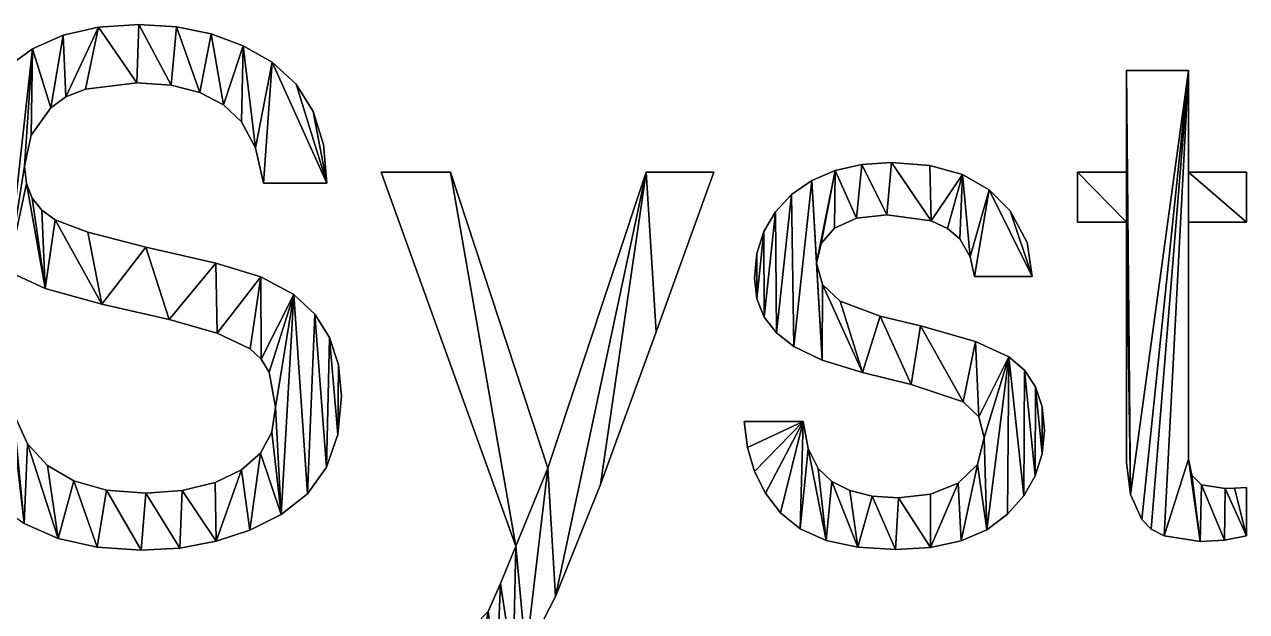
# Model space of a CAD drawing. Extents: x 0 to 171, y -3 to 23.
# Drawn here: x 22.38 to 45.57, y 11.75 to 22.9 of the extents above; entities that cross this region are included whole.
import ezdxf

# ---------------------------------------------------------------- set-up
doc = ezdxf.new("R2010")
doc.units = 0
doc.layers.get('0').update_dxf_attribs({"color": 13, "linetype": 'CONTINUOUS'})

# ---------------------------------------------------------------- blocks, each defined once
blk = doc.blocks.new('GROUP25_1')
at = {"color": 178}
for p, q in [((23.119, 22.692, 0.051), (23.79, 22.846, 0.051)), ((23.79, 22.846, 0.051), (24.553, 22.897, 0.051)), ((24.553, 22.897, 0.051), (25.269, 22.852, 0.051)), ((25.269, 22.852, 0.051), (25.929, 22.717, 0.051)), ((22.54, 22.437, 0.051), (23.119, 22.692, 0.051)), ((25.929, 22.717, 0.051), (26.533, 22.493, 0.051)), ((26.533, 22.493, 0.051), (27.082, 22.179, 0.051)), ((22.053, 22.079, 0.051), (22.54, 22.437, 0.051)), ((27.082, 22.179, 0.051), (27.537, 21.766, 0.051)), ((43.294, 22.021, 0.051), (44.467, 22.021, 0.051)), ((43.294, 20.094, 0.051), (43.294, 22.021, 0.051)), ((44.467, 22.021, 0.051), (44.467, 20.094, 0.051)), ((23.54, 21.67, 0.051), (23.172, 21.521, 0.051)), ((24.514, 21.789, 0.051), (23.54, 21.67, 0.051)), ((25.165, 21.743, 0.051), (24.514, 21.789, 0.051)), ((25.714, 21.604, 0.051), (25.165, 21.743, 0.051)), ((26.161, 21.372, 0.051), (25.714, 21.604, 0.051)), ((27.537, 21.766, 0.051), (27.862, 21.245, 0.051)), ((23.172, 21.521, 0.051), (22.884, 21.312, 0.051)), ((26.505, 21.048, 0.051), (26.161, 21.372, 0.051)), ((22.884, 21.312, 0.051), (22.512, 20.797, 0.051)), ((27.862, 21.245, 0.051), (28.057, 20.617, 0.051)), ((26.766, 20.554, 0.051), (26.505, 21.048, 0.051)), ((22.512, 20.797, 0.051), (22.388, 20.204, 0.051)), ((26.917, 19.882, 0.051), (26.766, 20.554, 0.051)), ((28.057, 20.617, 0.051), (28.122, 19.882, 0.051)), ((22.388, 20.204, 0.051), (22.424, 19.879, 0.051)), ((37.766, 20.123, 0.051), (38.271, 20.237, 0.051)), ((38.271, 20.237, 0.051), (38.836, 20.275, 0.051)), ((38.836, 20.275, 0.051), (39.561, 20.218, 0.051)), ((39.561, 20.218, 0.051), (40.178, 20.046, 0.051)), ((31.704, 12.995, 0.051), (29.153, 20.094, 0.051)), ((29.153, 20.094, 0.051), (30.467, 20.094, 0.051)), ((30.467, 20.094, 0.051), (32.316, 14.477, 0.051)), ((32.316, 14.477, 0.051), (34.178, 20.094, 0.051)), ((34.178, 20.094, 0.051), (35.46, 20.094, 0.051)), ((37.322, 19.934, 0.051), (37.766, 20.123, 0.051)), ((40.178, 20.046, 0.051), (40.686, 19.76, 0.051)), ((42.36, 19.147, 0.051), (42.36, 20.094, 0.051)), ((42.36, 20.094, 0.051), (43.294, 20.094, 0.051)), ((44.467, 20.094, 0.051), (45.569, 20.094, 0.051)), ((45.569, 20.094, 0.051), (45.569, 19.147, 0.051)), ((22.424, 19.879, 0.051), (22.533, 19.602, 0.051)), ((28.122, 19.882, 0.051), (26.917, 19.882, 0.051)), ((36.939, 19.669, 0.051), (37.322, 19.934, 0.051)), ((40.686, 19.76, 0.051), (41.085, 19.36, 0.051)), ((22.533, 19.602, 0.051), (22.714, 19.371, 0.051)), ((36.63, 19.343, 0.051), (36.939, 19.669, 0.051)), ((22.714, 19.371, 0.051), (22.968, 19.186, 0.051)), ((36.41, 18.97, 0.051), (36.63, 19.343, 0.051)), ((38.746, 19.283, 0.051), (38.168, 19.22, 0.051)), ((39.585, 19.168, 0.051), (38.746, 19.283, 0.051)), ((41.085, 19.36, 0.051), (41.405, 18.758, 0.051)), ((37.75, 19.031, 0.051), (37.497, 18.74, 0.051)), ((38.168, 19.22, 0.051), (37.75, 19.031, 0.051)), ((39.895, 19.025, 0.051), (39.585, 19.168, 0.051)), ((40.131, 18.825, 0.051), (39.895, 19.025, 0.051)), ((43.294, 19.147, 0.051), (42.36, 19.147, 0.051)), ((45.569, 19.147, 0.051), (44.467, 19.147, 0.051)), ((36.277, 18.551, 0.051), (36.41, 18.97, 0.051)), ((40.323, 18.485, 0.051), (40.131, 18.825, 0.051)), ((36.233, 18.084, 0.051), (36.277, 18.551, 0.051)), ((37.497, 18.74, 0.051), (37.412, 18.368, 0.051)), ((41.405, 18.758, 0.051), (41.503, 18.11, 0.051)), ((37.412, 18.368, 0.051), (37.523, 17.962, 0.051)), ((40.408, 18.11, 0.051), (40.323, 18.485, 0.051)), ((26.866, 18.109, 0.051), (27.497, 17.769, 0.051)), ((36.28, 17.691, 0.051), (36.233, 18.084, 0.051)), ((41.503, 18.11, 0.051), (40.408, 18.11, 0.051)), ((37.523, 17.962, 0.051), (37.857, 17.646, 0.051)), ((27.497, 17.769, 0.051), (27.892, 17.399, 0.051)), ((36.42, 17.344, 0.051), (36.28, 17.691, 0.051)), ((37.857, 17.646, 0.051), (38.617, 17.363, 0.051)), ((27.892, 17.399, 0.051), (28.174, 16.955, 0.051)), ((36.654, 17.041, 0.051), (36.42, 17.344, 0.051)), ((28.174, 16.955, 0.051), (28.343, 16.436, 0.051)), ((36.981, 16.783, 0.051), (36.654, 17.041, 0.051)), ((26.877, 16.546, 0.051), (26.666, 16.738, 0.051)), ((37.515, 16.525, 0.051), (36.981, 16.783, 0.051)), ((27.028, 16.298, 0.051), (26.877, 16.546, 0.051)), ((41.059, 16.59, 0.051), (41.355, 16.336, 0.051)), ((27.149, 15.636, 0.051), (27.028, 16.298, 0.051)), ((28.343, 16.436, 0.051), (28.399, 15.842, 0.051)), ((41.355, 16.336, 0.051), (41.566, 16.018, 0.051)), ((41.566, 16.018, 0.051), (41.693, 15.637, 0.051)), ((28.399, 15.842, 0.051), (28.328, 15.112, 0.051)), ((27.077, 15.16, 0.051), (27.149, 15.636, 0.051)), ((40.49, 15.448, 0.051), (40.195, 15.733, 0.051)), ((41.693, 15.637, 0.051), (41.735, 15.192, 0.051)), ((22.177, 15.519, 0.051), (22.44, 14.94, 0.051)), ((36.1, 14.865, 0.051), (36.04, 15.359, 0.051)), ((36.04, 15.359, 0.051), (37.155, 15.359, 0.051)), ((37.155, 15.359, 0.051), (37.253, 14.847, 0.051)), ((40.588, 15.056, 0.051), (40.49, 15.448, 0.051)), ((26.862, 14.763, 0.051), (27.077, 15.16, 0.051)), ((28.328, 15.112, 0.051), (28.113, 14.494, 0.051)), ((41.735, 15.192, 0.051), (41.692, 14.747, 0.051)), ((22.44, 14.94, 0.051), (22.819, 14.529, 0.051)), ((36.234, 14.411, 0.051), (36.1, 14.865, 0.051)), ((37.253, 14.847, 0.051), (37.444, 14.47, 0.051)), ((40.466, 14.547, 0.051), (40.588, 15.056, 0.051)), ((26.504, 14.445, 0.051), (26.862, 14.763, 0.051)), ((41.692, 14.747, 0.051), (41.56, 14.333, 0.051)), ((22.819, 14.529, 0.051), (23.321, 14.235, 0.051)), ((26.002, 14.206, 0.051), (26.504, 14.445, 0.051)), ((28.113, 14.494, 0.051), (27.756, 13.988, 0.051)), ((36.443, 14, 0.051), (36.234, 14.411, 0.051)), ((37.444, 14.47, 0.051), (37.704, 14.225, 0.051)), ((40.099, 14.19, 0.051), (40.466, 14.547, 0.051)), ((23.321, 14.235, 0.051), (23.944, 14.059, 0.051)), ((25.377, 14.051, 0.051), (26.002, 14.206, 0.051)), ((37.704, 14.225, 0.051), (38.044, 14.05, 0.051)), ((39.571, 13.98, 0.051), (40.099, 14.19, 0.051)), ((41.56, 14.333, 0.051), (41.342, 13.951, 0.051)), ((44.528, 14.343, 0.051), (44.712, 14.161, 0.051)), ((44.712, 14.161, 0.051), (45.163, 14.09, 0.051)), ((23.944, 14.059, 0.051), (24.688, 14, 0.051)), ((24.688, 14, 0.051), (25.377, 14.051, 0.051)), ((27.756, 13.988, 0.051), (27.255, 13.594, 0.051)), ((36.726, 13.629, 0.051), (36.443, 14, 0.051)), ((38.044, 14.05, 0.051), (38.464, 13.945, 0.051)), ((38.464, 13.945, 0.051), (38.965, 13.91, 0.051)), ((38.965, 13.91, 0.051), (39.571, 13.98, 0.051)), ((41.342, 13.951, 0.051), (41.036, 13.6, 0.051)), ((43.584, 13.5, 0.051), (43.367, 13.978, 0.051)), ((45.163, 14.09, 0.051), (45.343, 14.093, 0.051)), ((45.343, 14.093, 0.051), (45.569, 14.109, 0.051)), ((45.569, 14.109, 0.051), (45.569, 13.194, 0.051)), ((27.255, 13.594, 0.051), (26.661, 13.298, 0.051)), ((37.103, 13.324, 0.051), (36.726, 13.629, 0.051)), ((41.036, 13.6, 0.051), (40.641, 13.307, 0.051)), ((43.762, 13.319, 0.051), (43.584, 13.5, 0.051)), ((23.024, 13.143, 0.051), (22.381, 13.425, 0.051)), ((26.661, 13.298, 0.051), (26.019, 13.087, 0.051)), ((37.592, 13.105, 0.051), (37.103, 13.324, 0.051)), ((40.641, 13.307, 0.051), (40.154, 13.098, 0.051)), ((44.005, 13.189, 0.051), (43.762, 13.319, 0.051)), ((23.763, 12.974, 0.051), (23.024, 13.143, 0.051)), ((26.019, 13.087, 0.051), (25.332, 12.96, 0.051)), ((31.414, 12.286, 0.051), (31.704, 12.995, 0.051)), ((38.193, 12.974, 0.051), (37.592, 13.105, 0.051)), ((40.154, 13.098, 0.051), (39.576, 12.972, 0.051)), ((44.686, 13.085, 0.051), (44.005, 13.189, 0.051)), ((45.153, 13.111, 0.051), (44.686, 13.085, 0.051)), ((45.569, 13.194, 0.051), (45.153, 13.111, 0.051)), ((24.598, 12.917, 0.051), (23.763, 12.974, 0.051)), ((25.332, 12.96, 0.051), (24.598, 12.917, 0.051)), ((38.907, 12.93, 0.051), (38.193, 12.974, 0.051)), ((39.576, 12.972, 0.051), (38.907, 12.93, 0.051)), ((31.182, 11.758, 0.051), (31.414, 12.286, 0.051)), ((30.928, 11.497, 0.051), (31.182, 11.758, 0.051))]:
    blk.add_line(p, q, dxfattribs=at)
for points in [[(35.46, 20.094, 0.051), (34.371, 17.066, 0.051), (33.315, 14.167, 0.051), (32.458, 12.041, 0.051), (31.897, 10.946, 0.051)], [(22.968, 19.186, 0.051), (23.588, 18.954, 0.051), (24.688, 18.671, 0.051), (26.015, 18.368, 0.051), (26.866, 18.109, 0.051)], [(43.367, 13.978, 0.051), (43.294, 14.58, 0.051), (43.294, 19.147, 0.051)], [(44.467, 19.147, 0.051), (44.467, 14.644, 0.051), (44.528, 14.343, 0.051)], [(26.666, 16.738, 0.051), (26.038, 17.039, 0.051), (25.133, 17.298, 0.051), (23.851, 17.588, 0.051), (22.778, 17.886, 0.051), (22.072, 18.213, 0.051)], [(38.617, 17.363, 0.051), (39.384, 17.176, 0.051), (40.427, 16.878, 0.051), (41.059, 16.59, 0.051)], [(40.195, 15.733, 0.051), (39.203, 16.061, 0.051), (38.282, 16.293, 0.051), (37.515, 16.525, 0.051)]]:
    blk.add_polyline3d(points, dxfattribs=at)
mesh = blk.add_polyface(dxfattribs=at)
corners = [(20.909, 15.521, 0.051), (22.06, 16.248, 0.051), (20.855, 16.248, 0.051), (21.09, 14.874, 0.051), (21.398, 14.307, 0.051), (21.834, 13.819, 0.051), (22.381, 13.425, 0.051), (22.177, 15.519, 0.051), (22.44, 14.94, 0.051), (23.024, 13.143, 0.051), (22.819, 14.529, 0.051), (23.321, 14.235, 0.051), (23.763, 12.974, 0.051), (23.944, 14.059, 0.051), (24.598, 12.917, 0.051), (24.688, 14, 0.051), (25.332, 12.96, 0.051), (25.377, 14.051, 0.051), (26.019, 13.087, 0.051), (26.002, 14.206, 0.051), (26.504, 14.445, 0.051), (26.661, 13.298, 0.051), (26.862, 14.763, 0.051), (27.255, 13.594, 0.051), (27.077, 15.16, 0.051), (27.149, 15.636, 0.051), (22.072, 18.213, 0.051), (22.424, 19.879, 0.051), (22.388, 20.204, 0.051), (22.778, 17.886, 0.051), (22.533, 19.602, 0.051), (22.714, 19.371, 0.051), (22.968, 19.186, 0.051), (23.851, 17.588, 0.051), (23.588, 18.954, 0.051), (24.688, 18.671, 0.051), (25.133, 17.298, 0.051), (26.015, 18.368, 0.051), (26.038, 17.039, 0.051), (26.866, 18.109, 0.051), (26.666, 16.738, 0.051), (26.877, 16.546, 0.051), (27.497, 17.769, 0.051), (27.028, 16.298, 0.051), (27.756, 13.988, 0.051), (27.892, 17.399, 0.051), (28.113, 14.494, 0.051), (28.174, 16.955, 0.051), (28.328, 15.112, 0.051), (28.343, 16.436, 0.051), (28.399, 15.842, 0.051), (21.227, 19.432, 0.051), (21.226, 20.594, 0.051), (21.17, 19.985, 0.051), (21.391, 21.146, 0.051), (21.396, 18.953, 0.051), (21.667, 21.641, 0.051), (21.678, 18.546, 0.051), (22.053, 22.079, 0.051), (22.54, 22.437, 0.051), (22.512, 20.797, 0.051), (22.884, 21.312, 0.051), (23.119, 22.692, 0.051), (23.172, 21.521, 0.051), (23.79, 22.846, 0.051), (23.54, 21.67, 0.051), (24.514, 21.789, 0.051), (24.553, 22.897, 0.051), (25.165, 21.743, 0.051), (25.269, 22.852, 0.051), (25.714, 21.604, 0.051), (25.929, 22.717, 0.051), (26.161, 21.372, 0.051), (26.533, 22.493, 0.051), (26.505, 21.048, 0.051), (26.766, 20.554, 0.051), (27.082, 22.179, 0.051), (26.917, 19.882, 0.051), (28.122, 19.882, 0.051), (27.537, 21.766, 0.051), (27.862, 21.245, 0.051), (28.057, 20.617, 0.051)]
mesh.append_faces([[corners[k] for k in face] for face in [(0, 1, 2), (49, 48, 50), (51, 52, 53), (80, 78, 81)]], dxfattribs={"vtx0": -1, "color": 178})
mesh.append_faces([[corners[k] for k in face] for face in [(1, 6, 7), (7, 6, 8), (8, 9, 10), (10, 9, 11), (11, 12, 13), (13, 14, 15), (15, 16, 17), (17, 18, 19), (19, 18, 20), (20, 21, 22), (22, 23, 24), (24, 23, 25), (27, 29, 30), (30, 29, 31), (31, 29, 32), (32, 33, 34), (34, 33, 35), (35, 36, 37), (37, 38, 39), (39, 41, 42), (42, 44, 45), (45, 46, 47), (47, 48, 49), (52, 51, 54), (54, 55, 56), (56, 57, 58), (58, 26, 59), (59, 61, 62), (62, 63, 64), (64, 66, 67), (67, 68, 69), (69, 70, 71), (71, 72, 73), (73, 75, 76), (76, 78, 79), (79, 78, 80)]], dxfattribs={"vtx0": -1, "vtx1": -1, "color": 178})
mesh.append_faces([[corners[k] for k in face] for face in [(42, 25, 23), (59, 26, 28)]], dxfattribs={"vtx0": -1, "vtx1": -1, "vtx2": -1, "color": 178})
mesh.append_faces([[corners[k] for k in face] for face in [(1, 0, 3), (1, 3, 4), (1, 4, 5), (1, 5, 6), (8, 6, 9), (11, 9, 12), (13, 12, 14), (15, 14, 16), (17, 16, 18), (20, 18, 21), (22, 21, 23), (26, 27, 28), (27, 26, 29), (32, 29, 33), (35, 33, 36), (37, 36, 38), (39, 38, 40), (39, 40, 41), (42, 41, 43), (42, 43, 25), (42, 23, 44), (45, 44, 46), (47, 46, 48), (54, 51, 55), (56, 55, 57), (58, 57, 26), (59, 28, 60), (59, 60, 61), (62, 61, 63), (64, 63, 65), (64, 65, 66), (67, 66, 68), (69, 68, 70), (71, 70, 72), (73, 72, 74), (73, 74, 75), (76, 75, 77), (76, 77, 78)]], dxfattribs={"vtx0": -1, "vtx2": -1, "color": 178})
mesh = blk.add_polyface(dxfattribs=at)
corners = [(44.686, 13.085, 0.051), (44.467, 14.644, 0.051), (44.005, 13.189, 0.051), (44.528, 14.343, 0.051), (44.712, 14.161, 0.051), (45.153, 13.111, 0.051), (45.163, 14.09, 0.051), (45.569, 13.194, 0.051), (45.343, 14.093, 0.051), (45.569, 14.109, 0.051), (45.569, 19.147, 0.051), (44.467, 20.094, 0.051), (44.467, 19.147, 0.051), (45.569, 20.094, 0.051), (43.367, 13.978, 0.051), (43.294, 19.147, 0.051), (43.294, 14.58, 0.051), (43.294, 20.094, 0.051), (43.294, 22.021, 0.051), (44.467, 22.021, 0.051), (43.584, 13.5, 0.051), (43.762, 13.319, 0.051), (42.36, 20.094, 0.051), (42.36, 19.147, 0.051)]
mesh.append_faces([[corners[k] for k in face] for face in [(8, 7, 9), (11, 10, 13), (14, 15, 16), (15, 22, 23)]], dxfattribs={"vtx0": -1, "color": 178})
mesh.append_faces([[corners[k] for k in face] for face in [(0, 1, 2), (1, 0, 3), (3, 0, 4), (4, 5, 6), (6, 7, 8), (10, 11, 12), (17, 14, 18), (18, 14, 19), (19, 12, 11), (22, 15, 17)]], dxfattribs={"vtx0": -1, "vtx1": -1, "color": 178})
mesh.append_faces([[corners[k] for k in face] for face in [(15, 14, 17), (19, 2, 1)]], dxfattribs={"vtx0": -1, "vtx1": -1, "vtx2": -1, "color": 178})
mesh.append_faces([[corners[k] for k in face] for face in [(4, 0, 5), (6, 5, 7), (19, 14, 20), (19, 20, 21), (19, 21, 2), (19, 1, 12)]], dxfattribs={"vtx0": -1, "vtx2": -1, "color": 178})
mesh = blk.add_polyface(dxfattribs=at)
corners = [(36.1, 14.865, 0.051), (37.155, 15.359, 0.051), (36.04, 15.359, 0.051), (36.234, 14.411, 0.051), (36.443, 14, 0.051), (36.726, 13.629, 0.051), (37.103, 13.324, 0.051), (37.253, 14.847, 0.051), (37.592, 13.105, 0.051), (37.444, 14.47, 0.051), (37.704, 14.225, 0.051), (38.193, 12.974, 0.051), (38.044, 14.05, 0.051), (38.464, 13.945, 0.051), (38.907, 12.93, 0.051), (38.965, 13.91, 0.051), (39.576, 12.972, 0.051), (39.571, 13.98, 0.051), (40.099, 14.19, 0.051), (40.154, 13.098, 0.051), (40.466, 14.547, 0.051), (40.641, 13.307, 0.051), (40.588, 15.056, 0.051), (36.28, 17.691, 0.051), (36.277, 18.551, 0.051), (36.233, 18.084, 0.051), (36.41, 18.97, 0.051), (36.42, 17.344, 0.051), (36.63, 19.343, 0.051), (36.654, 17.041, 0.051), (36.939, 19.669, 0.051), (36.981, 16.783, 0.051), (37.322, 19.934, 0.051), (37.515, 16.525, 0.051), (37.412, 18.368, 0.051), (37.523, 17.962, 0.051), (38.282, 16.293, 0.051), (37.857, 17.646, 0.051), (38.617, 17.363, 0.051), (39.203, 16.061, 0.051), (39.384, 17.176, 0.051), (40.195, 15.733, 0.051), (40.427, 16.878, 0.051), (40.49, 15.448, 0.051), (41.059, 16.59, 0.051), (41.036, 13.6, 0.051), (41.342, 13.951, 0.051), (41.355, 16.336, 0.051), (41.56, 14.333, 0.051), (41.566, 16.018, 0.051), (41.692, 14.747, 0.051), (41.693, 15.637, 0.051), (41.735, 15.192, 0.051), (37.766, 20.123, 0.051), (37.497, 18.74, 0.051), (37.75, 19.031, 0.051), (38.168, 19.22, 0.051), (38.271, 20.237, 0.051), (38.746, 19.283, 0.051), (38.836, 20.275, 0.051), (39.585, 19.168, 0.051), (39.561, 20.218, 0.051), (40.178, 20.046, 0.051), (39.895, 19.025, 0.051), (40.131, 18.825, 0.051), (40.323, 18.485, 0.051), (40.686, 19.76, 0.051), (40.408, 18.11, 0.051), (41.503, 18.11, 0.051), (41.085, 19.36, 0.051), (41.405, 18.758, 0.051)]
mesh.append_faces([[corners[k] for k in face] for face in [(0, 1, 2), (23, 24, 25), (51, 50, 52), (69, 68, 70)]], dxfattribs={"vtx0": -1, "color": 178})
mesh.append_faces([[corners[k] for k in face] for face in [(1, 6, 7), (7, 8, 9), (9, 8, 10), (10, 11, 12), (12, 11, 13), (13, 14, 15), (15, 16, 17), (17, 16, 18), (18, 19, 20), (20, 21, 22), (24, 23, 26), (26, 27, 28), (28, 29, 30), (30, 31, 32), (34, 33, 35), (35, 36, 37), (37, 36, 38), (38, 39, 40), (40, 41, 42), (42, 43, 44), (44, 46, 47), (47, 48, 49), (49, 50, 51), (53, 56, 57), (57, 58, 59), (59, 60, 61), (61, 60, 62), (62, 65, 66), (66, 68, 69)]], dxfattribs={"vtx0": -1, "vtx1": -1, "color": 178})
mesh.append_faces([[corners[k] for k in face] for face in [(32, 33, 34), (44, 22, 21)]], dxfattribs={"vtx0": -1, "vtx1": -1, "vtx2": -1, "color": 178})
mesh.append_faces([[corners[k] for k in face] for face in [(1, 0, 3), (1, 3, 4), (1, 4, 5), (1, 5, 6), (7, 6, 8), (10, 8, 11), (13, 11, 14), (15, 14, 16), (18, 16, 19), (20, 19, 21), (26, 23, 27), (28, 27, 29), (30, 29, 31), (32, 31, 33), (35, 33, 36), (38, 36, 39), (40, 39, 41), (42, 41, 43), (44, 43, 22), (44, 21, 45), (44, 45, 46), (47, 46, 48), (49, 48, 50), (34, 53, 32), (53, 34, 54), (53, 54, 55), (53, 55, 56), (57, 56, 58), (59, 58, 60), (62, 60, 63), (62, 63, 64), (62, 64, 65), (66, 65, 67), (66, 67, 68)]], dxfattribs={"vtx0": -1, "vtx2": -1, "color": 178})
mesh = blk.add_polyface(dxfattribs=at)
corners = [(30.103, 10.385, 0.051), (29.778, 11.513, 0.051), (29.778, 10.456, 0.051), (30.216, 11.41, 0.051), (30.48, 10.366, 0.051), (30.454, 11.391, 0.051), (30.928, 11.497, 0.051), (30.945, 10.402, 0.051), (31.182, 11.758, 0.051), (31.337, 10.511, 0.051), (31.414, 12.286, 0.051), (31.654, 10.692, 0.051), (31.704, 12.995, 0.051), (31.897, 10.946, 0.051), (30.467, 20.094, 0.051), (29.153, 20.094, 0.051), (32.316, 14.477, 0.051), (32.458, 12.041, 0.051), (34.178, 20.094, 0.051), (33.315, 14.167, 0.051), (34.371, 17.066, 0.051), (35.46, 20.094, 0.051)]
mesh.append_faces([[corners[k] for k in face] for face in [(0, 1, 2), (12, 14, 15), (18, 20, 21)]], dxfattribs={"vtx0": -1, "color": 178})
mesh.append_faces([[corners[k] for k in face] for face in [(1, 0, 3), (3, 4, 5), (5, 4, 6), (6, 7, 8), (8, 9, 10), (10, 11, 12), (14, 12, 16), (16, 17, 18)]], dxfattribs={"vtx0": -1, "vtx1": -1, "color": 178})
mesh.append_faces([[corners[k] for k in face] for face in [(16, 12, 13)]], dxfattribs={"vtx0": -1, "vtx1": -1, "vtx2": -1, "color": 178})
mesh.append_faces([[corners[k] for k in face] for face in [(3, 0, 4), (6, 4, 7), (8, 7, 9), (10, 9, 11), (12, 11, 13), (16, 13, 17), (18, 17, 19), (18, 19, 20)]], dxfattribs={"vtx0": -1, "vtx2": -1, "color": 178})

msp = doc.modelspace()

# ---------------------------------------------------------------- block references
msp.add_blockref('GROUP25_1', (0, 0))

doc.saveas('drawing.dxf')
